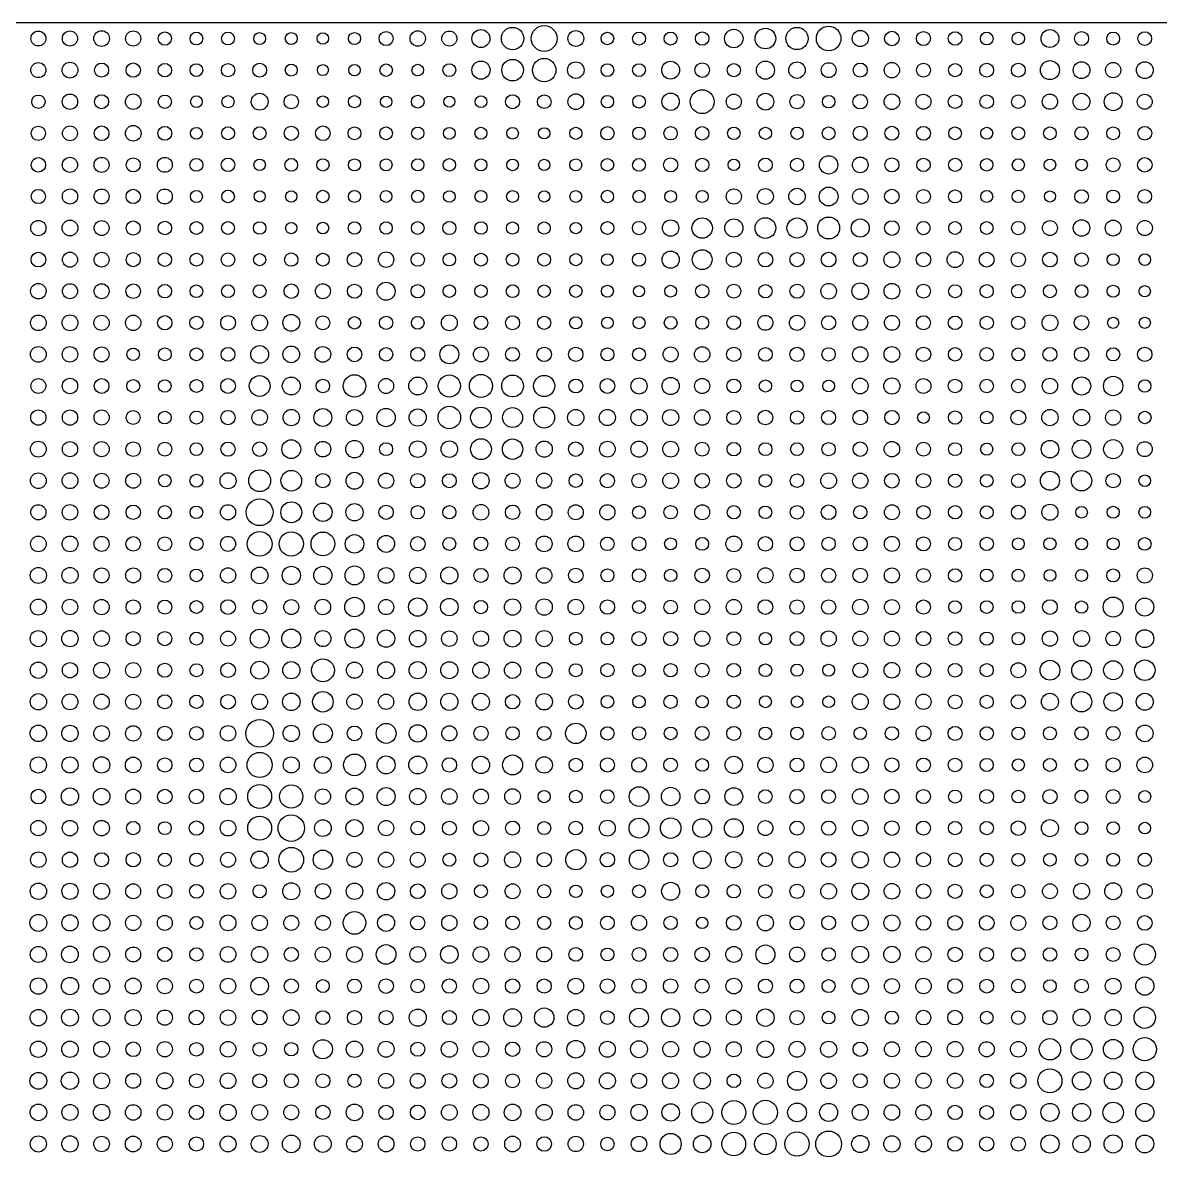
# Model space of a CAD drawing. Header units: millimetres. Extents: x 0 to 15650, y 0 to 8040.
# Drawn here: x 1943 to 3940, y 6045 to 8040 of the extents above; entities that cross this region are included whole.
import ezdxf

# ---------------------------------------------------------------- set-up
doc = ezdxf.new("R2010")
doc.units = ezdxf.units.MM
doc.layers.add('Default', color=7, linetype='Continuous', true_color=0x000000)

msp = doc.modelspace()

# ---------------------------------------------------------------- linework, layer by layer
at = {"layer": 'Default', "color": 0}
msp.add_lwpolyline([(0, 8040), (0, 0), (15650, 0), (15650, 8040)], close=True, dxfattribs=at)
for centre, radius in [((2747.1, 8012.3), 15.8), ((2802.6, 8012.3), 19.6), ((2858.1, 8012.3), 22.6), ((3191, 8012.3), 16.2), ((3246.5, 8012.3), 18.1), ((3302, 8012.3), 19.5), ((3357.5, 8012.3), 21.6), ((3746, 8012.3), 15.7), ((1970.1, 8012.3), 13.1), ((2025.6, 8012.3), 13.3), ((2081.1, 8012.3), 13.8), ((2136.6, 8012.3), 13.3), ((2192.1, 8012.3), 11.7), ((2247.6, 8012.3), 11.2), ((2303.1, 8012.3), 11.3), ((2358.6, 8012.3), 10.5), ((2414.1, 8012.3), 10.5), ((2469.6, 8012.3), 10.1), ((2525.1, 8012.3), 10.5), ((2580.6, 8012.3), 12.4), ((2636.1, 8012.3), 13.5), ((2691.6, 8012.3), 13.2), ((2913.6, 8012.3), 13.9), ((2969.1, 8012.3), 11), ((3024.6, 8012.3), 11.4), ((3080.1, 8012.3), 11.4), ((3135.5, 8012.3), 11.8), ((3413, 8012.3), 14.2), ((3468.5, 8012.3), 12.7), ((3524, 8012.3), 12.4), ((3579.5, 8012.3), 11.9), ((3635, 8012.3), 11.2), ((3690.5, 8012.3), 11), ((3801.5, 8012.3), 12.4), ((3857, 8012.3), 11.4), ((3912.5, 8012.3), 12), ((1970.1, 7956.8), 13.2), ((2025.6, 7956.8), 13.8), ((2081.1, 7956.8), 12.4), ((2136.6, 7956.8), 12.6), ((2192.1, 7956.8), 11.9), ((2247.6, 7956.8), 11.2), ((2303.1, 7956.8), 11.7), ((2358.6, 7956.8), 12.2), ((2691.6, 7956.8), 11.3), ((2747.1, 7956.8), 15.9), ((2802.6, 7956.8), 18.9), ((2858.1, 7956.8), 20.6), ((2913.6, 7956.8), 14.5), ((2969.1, 7956.8), 11.2), ((3024.6, 7956.8), 11.2), ((3080.1, 7956.8), 15.7), ((3135.5, 7956.8), 12.8), ((3191, 7956.8), 11.6), ((3246.5, 7956.8), 15.9), ((3302, 7956.8), 14.5), ((3357.5, 7956.8), 13.1), ((3413, 7956.8), 12.4), ((3468.5, 7956.8), 13.5), ((3524, 7956.8), 12.2), ((3579.5, 7956.8), 11.6), ((3635, 7956.8), 12.2), ((3690.5, 7956.8), 12.2), ((3746, 7956.8), 16.7), ((3801.5, 7956.8), 14.7), ((3857, 7956.8), 13.4), ((3912.5, 7956.8), 14.8), ((2414.1, 7956.8), 10.5), ((2469.6, 7956.8), 9.68), ((2525.1, 7956.8), 10), ((2580.6, 7956.8), 11), ((2636.1, 7956.8), 10.2), ((1970.1, 7901.4), 11.7), ((2025.6, 7901.4), 13.5), ((2081.1, 7901.4), 12.3), ((2136.6, 7901.4), 13.6), ((2192.1, 7901.4), 11.7), ((2247.6, 7901.4), 10.3), ((2303.1, 7901.4), 10.7), ((2358.6, 7901.4), 14.8), ((2414.1, 7901.4), 12.6), ((2469.6, 7901.4), 10.1), ((2525.1, 7901.4), 10.7), ((2580.6, 7901.4), 9.96), ((2636.1, 7901.4), 11.2), ((2691.6, 7901.4), 9.82), ((2747.1, 7901.4), 10.3), ((2802.6, 7901.4), 12.3), ((2858.1, 7901.4), 12), ((2913.6, 7901.4), 13.8), ((2969.1, 7901.4), 10.9), ((3024.6, 7901.4), 11.1), ((3080.1, 7901.4), 15.2), ((3135.5, 7901.4), 21), ((3191, 7901.4), 13.2), ((3246.5, 7901.4), 14.7), ((3302, 7901.4), 12.6), ((3357.5, 7901.4), 11), ((3413, 7901.4), 12.8), ((3468.5, 7901.4), 13.7), ((3524, 7901.4), 13.1), ((3579.5, 7901.4), 11.9), ((3635, 7901.4), 12), ((3690.5, 7901.4), 11.9), ((3746, 7901.4), 13.4), ((3801.5, 7901.4), 14.8), ((3857, 7901.4), 15.8), ((3912.5, 7901.4), 13.1), ((1970.1, 7845.9), 12.5), ((2025.6, 7845.9), 13.1), ((2081.1, 7845.9), 12.9), ((2136.6, 7845.9), 13.7), ((2192.1, 7845.9), 12.2), ((2247.6, 7845.9), 10.4), ((2303.1, 7845.9), 11.4), ((2358.6, 7845.9), 11.4), ((2414.1, 7845.9), 12.4), ((2469.6, 7845.9), 12.9), ((2525.1, 7845.9), 11.2), ((2580.6, 7845.9), 11.2), ((2636.1, 7845.9), 10.8), ((2691.6, 7845.9), 10.3), ((2747.1, 7845.9), 10.5), ((2802.6, 7845.9), 10.2), ((2858.1, 7845.9), 9.89), ((2913.6, 7845.9), 10.7), ((2969.1, 7845.9), 11.7), ((3024.6, 7845.9), 11), ((3080.1, 7845.9), 11.7), ((3135.5, 7845.9), 11.8), ((3191, 7845.9), 11), ((3246.5, 7845.9), 10.7), ((3302, 7845.9), 10.8), ((3357.5, 7845.9), 11.2), ((3413, 7845.9), 12.4), ((3468.5, 7845.9), 12.3), ((3524, 7845.9), 12.2), ((3579.5, 7845.9), 11.2), ((3635, 7845.9), 10.5), ((3690.5, 7845.9), 11.3), ((3746, 7845.9), 11.2), ((3801.5, 7845.9), 11.6), ((3857, 7845.9), 11.2), ((3912.5, 7845.9), 12.1), ((1970.1, 7790.5), 12.7), ((2025.6, 7790.5), 13.3), ((2081.1, 7790.5), 13.2), ((2136.6, 7790.5), 12.4), ((2192.1, 7790.5), 13.1), ((2247.6, 7790.5), 11.3), ((2303.1, 7790.5), 11.9), ((2358.6, 7790.5), 10), ((2414.1, 7790.5), 11.2), ((2469.6, 7790.5), 10.8), ((2525.1, 7790.5), 10.5), ((2580.6, 7790.5), 10.5), ((2636.1, 7790.5), 10.7), ((2691.6, 7790.5), 11), ((2747.1, 7790.5), 10.5), ((2802.6, 7790.5), 10.2), ((2858.1, 7790.5), 9.82), ((2913.6, 7790.5), 10.5), ((2969.1, 7790.5), 11), ((3024.6, 7790.5), 11.2), ((3080.1, 7790.5), 12.4), ((3135.5, 7790.5), 11.7), ((3191, 7790.5), 10), ((3246.5, 7790.5), 12), ((3302, 7790.5), 11.6), ((3357.5, 7790.5), 16.1), ((3413, 7790.5), 13.8), ((3468.5, 7790.5), 12.4), ((3524, 7790.5), 11.8), ((3579.5, 7790.5), 11.6), ((3635, 7790.5), 10.9), ((3690.5, 7790.5), 10.7), ((3746, 7790.5), 10.2), ((3801.5, 7790.5), 10.2), ((3857, 7790.5), 12.2), ((3912.5, 7790.5), 12.7), ((2025.6, 7735), 13.4), ((3191, 7735), 13.3), ((3246.5, 7735), 13.9), ((3302, 7735), 14.4), ((3357.5, 7735), 16.5), ((3413, 7735), 13.6), ((1970.1, 7735), 12.5), ((2081.1, 7735), 13.1), ((2136.6, 7735), 12.6), ((2192.1, 7735), 13.1), ((2247.6, 7735), 10.6), ((2303.1, 7735), 11.1), ((2358.6, 7735), 9.82), ((2414.1, 7735), 10), ((2469.6, 7735), 11), ((2525.1, 7735), 10.5), ((2580.6, 7735), 10.3), ((2636.1, 7735), 10.8), ((2691.6, 7735), 10.2), ((2747.1, 7735), 10.5), ((2802.6, 7735), 10.4), ((2858.1, 7735), 9.82), ((2913.6, 7735), 10.4), ((2969.1, 7735), 10.9), ((3024.6, 7735), 10.8), ((3080.1, 7735), 10.4), ((3135.5, 7735), 10.5), ((3468.5, 7735), 12.7), ((3524, 7735), 12.1), ((3579.5, 7735), 11.4), ((3635, 7735), 10.5), ((3690.5, 7735), 10.8), ((3746, 7735), 9.75), ((3801.5, 7735), 11.9), ((3857, 7735), 11.2), ((3912.5, 7735), 12), ((1970.1, 7679.6), 13.4), ((2025.6, 7679.6), 13.9), ((2081.1, 7679.6), 13.1), ((2136.6, 7679.6), 12.4), ((2192.1, 7679.6), 11.9), ((2247.6, 7679.6), 11.3), ((2303.1, 7679.6), 11.3), ((2358.6, 7679.6), 11), ((2414.1, 7679.6), 10), ((2469.6, 7679.6), 10.2), ((2525.1, 7679.6), 10.9), ((2580.6, 7679.6), 10.9), ((2636.1, 7679.6), 11.2), ((2691.6, 7679.6), 11.6), ((2747.1, 7679.6), 10.9), ((2802.6, 7679.6), 10.7), ((2858.1, 7679.6), 10.7), ((2913.6, 7679.6), 10), ((2969.1, 7679.6), 11.3), ((3024.6, 7679.6), 11.7), ((3080.1, 7679.6), 14.3), ((3135.5, 7679.6), 17.9), ((3191, 7679.6), 16), ((3246.5, 7679.6), 18.2), ((3302, 7679.6), 17.7), ((3357.5, 7679.6), 19.2), ((3413, 7679.6), 15.9), ((3468.5, 7679.6), 12.9), ((3524, 7679.6), 11.7), ((3579.5, 7679.6), 11.2), ((3635, 7679.6), 11.2), ((3690.5, 7679.6), 11.7), ((3746, 7679.6), 13.2), ((3801.5, 7679.6), 14.5), ((3857, 7679.6), 14), ((3912.5, 7679.6), 13.3), ((1970.1, 7624.1), 12.9), ((2025.6, 7624.1), 13.2), ((2081.1, 7624.1), 13.1), ((2136.6, 7624.1), 12.4), ((2192.1, 7624.1), 11.9), ((2247.6, 7624.1), 11.4), ((2303.1, 7624.1), 11.9), ((2358.6, 7624.1), 10.7), ((2414.1, 7624.1), 11.7), ((2469.6, 7624.1), 11.3), ((2525.1, 7624.1), 12.7), ((2580.6, 7624.1), 13.5), ((2636.1, 7624.1), 11.7), ((2691.6, 7624.1), 11.1), ((2747.1, 7624.1), 11.4), ((2802.6, 7624.1), 11.2), ((2858.1, 7624.1), 11.2), ((2913.6, 7624.1), 10.7), ((2969.1, 7624.1), 10.4), ((3024.6, 7624.1), 11.6), ((3080.1, 7624.1), 15), ((3135.5, 7624.1), 17.4), ((3191, 7624.1), 13.1), ((3246.5, 7624.1), 12.8), ((3302, 7624.1), 12.4), ((3357.5, 7624.1), 12.9), ((3413, 7624.1), 12.3), ((3468.5, 7624.1), 14), ((3524, 7624.1), 12.7), ((3579.5, 7624.1), 14), ((3635, 7624.1), 13), ((3690.5, 7624.1), 12.5), ((3746, 7624.1), 12.9), ((3801.5, 7624.1), 11.9), ((3857, 7624.1), 10.5), ((3912.5, 7624.1), 10.2), ((1970.1, 7568.7), 13.6), ((2025.6, 7568.7), 13.2), ((2081.1, 7568.7), 13.1), ((2136.6, 7568.7), 12.9), ((2192.1, 7568.7), 11.9), ((2247.6, 7568.7), 11.1), ((2303.1, 7568.7), 11.2), ((2358.6, 7568.7), 11.4), ((2414.1, 7568.7), 12.7), ((2469.6, 7568.7), 13.1), ((2525.1, 7568.7), 12.4), ((2580.6, 7568.7), 15.9), ((2636.1, 7568.7), 11.8), ((2691.6, 7568.7), 10.9), ((2747.1, 7568.7), 10.9), ((2802.6, 7568.7), 11.2), ((2858.1, 7568.7), 10.9), ((2913.6, 7568.7), 11), ((2969.1, 7568.7), 10.5), ((3024.6, 7568.7), 9.82), ((3080.1, 7568.7), 10.4), ((3135.5, 7568.7), 11.7), ((3191, 7568.7), 12.2), ((3246.5, 7568.7), 11.7), ((3302, 7568.7), 12.4), ((3357.5, 7568.7), 13.7), ((3413, 7568.7), 14.6), ((3468.5, 7568.7), 13.8), ((3524, 7568.7), 12.2), ((3579.5, 7568.7), 11.4), ((3635, 7568.7), 11.6), ((3690.5, 7568.7), 11.9), ((3746, 7568.7), 11.4), ((3801.5, 7568.7), 11.2), ((3857, 7568.7), 10.5), ((3912.5, 7568.7), 9.82), ((1970.1, 7513.2), 13.7), ((2025.6, 7513.2), 13.9), ((2081.1, 7513.2), 13.4), ((2136.6, 7513.2), 13.5), ((2192.1, 7513.2), 12.6), ((2247.6, 7513.2), 11.7), ((2303.1, 7513.2), 12.9), ((2358.6, 7513.2), 13.9), ((2414.1, 7513.2), 14.8), ((2469.6, 7513.2), 12.2), ((2525.1, 7513.2), 11), ((2580.6, 7513.2), 11.7), ((2636.1, 7513.2), 11.2), ((2691.6, 7513.2), 14), ((2747.1, 7513.2), 11.8), ((2802.6, 7513.2), 12.4), ((2858.1, 7513.2), 11.6), ((2913.6, 7513.2), 10.8), ((2969.1, 7513.2), 10.2), ((3024.6, 7513.2), 10.5), ((3080.1, 7513.2), 11.2), ((3135.5, 7513.2), 11.4), ((3191, 7513.2), 12), ((3246.5, 7513.2), 13.1), ((3302, 7513.2), 13.4), ((3357.5, 7513.2), 12.4), ((3413, 7513.2), 13.1), ((3468.5, 7513.2), 13.1), ((3524, 7513.2), 12.4), ((3579.5, 7513.2), 11.9), ((3635, 7513.2), 11.7), ((3690.5, 7513.2), 11.7), ((3746, 7513.2), 13.9), ((3801.5, 7513.2), 12.8), ((3857, 7513.2), 9.82), ((3912.5, 7513.2), 9.75), ((1970.1, 7457.8), 13.8), ((2025.6, 7457.8), 13.6), ((2081.1, 7457.8), 13.2), ((2136.6, 7457.8), 11), ((2192.1, 7457.8), 11.3), ((2247.6, 7457.8), 11.3), ((2303.1, 7457.8), 12.2), ((2358.6, 7457.8), 15.6), ((2414.1, 7457.8), 14.7), ((2469.6, 7457.8), 13.8), ((2525.1, 7457.8), 12.8), ((2580.6, 7457.8), 11.8), ((2636.1, 7457.8), 12.2), ((2691.6, 7457.8), 16.6), ((2747.1, 7457.8), 13.2), ((2802.6, 7457.8), 12.2), ((2858.1, 7457.8), 12.7), ((2913.6, 7457.8), 12.6), ((2969.1, 7457.8), 11.4), ((3024.6, 7457.8), 11.3), ((3080.1, 7457.8), 13.2), ((3135.5, 7457.8), 13.5), ((3191, 7457.8), 12.6), ((3246.5, 7457.8), 12.1), ((3302, 7457.8), 12.5), ((3357.5, 7457.8), 11.7), ((3413, 7457.8), 13.4), ((3468.5, 7457.8), 13.8), ((3524, 7457.8), 12.6), ((3579.5, 7457.8), 11.8), ((3635, 7457.8), 11.9), ((3690.5, 7457.8), 11.4), ((3746, 7457.8), 12.2), ((3801.5, 7457.8), 12.6), ((3857, 7457.8), 11.6), ((3912.5, 7457.8), 12.6), ((1970.1, 7402.3), 13.1), ((2025.6, 7402.3), 13.5), ((2081.1, 7402.3), 12.9), ((2136.6, 7402.3), 11.4), ((2192.1, 7402.3), 11.1), ((2247.6, 7402.3), 11.4), ((2303.1, 7402.3), 12.9), ((2358.6, 7402.3), 18.2), ((2414.1, 7402.3), 15.7), ((2469.6, 7402.3), 11.9), ((2525.1, 7402.3), 19.7), ((2580.6, 7402.3), 13.2), ((2636.1, 7402.3), 15.7), ((2691.6, 7402.3), 19.5), ((2747.1, 7402.3), 20.3), ((2802.6, 7402.3), 19.1), ((2858.1, 7402.3), 18.6), ((2913.6, 7402.3), 12.2), ((2969.1, 7402.3), 12.9), ((3024.6, 7402.3), 14.1), ((3080.1, 7402.3), 15), ((3135.5, 7402.3), 13.3), ((3191, 7402.3), 12.2), ((3246.5, 7402.3), 10.7), ((3302, 7402.3), 10.5), ((3357.5, 7402.3), 10.3), ((3413, 7402.3), 13.8), ((3468.5, 7402.3), 14.2), ((3524, 7402.3), 13.1), ((3579.5, 7402.3), 12), ((3635, 7402.3), 11.8), ((3690.5, 7402.3), 11.9), ((3746, 7402.3), 13.5), ((3801.5, 7402.3), 16), ((3857, 7402.3), 17), ((3912.5, 7402.3), 10.9), ((1970.1, 7346.9), 13.4), ((2025.6, 7346.9), 13.4), ((2081.1, 7346.9), 13.3), ((2136.6, 7346.9), 12.2), ((2192.1, 7346.9), 11.2), ((2247.6, 7346.9), 11.4), ((2303.1, 7346.9), 12.6), ((2358.6, 7346.9), 13.6), ((2414.1, 7346.9), 14.4), ((2469.6, 7346.9), 15.7), ((2525.1, 7346.9), 14.1), ((2580.6, 7346.9), 16.1), ((2636.1, 7346.9), 15.1), ((2691.6, 7346.9), 19.8), ((2747.1, 7346.9), 18.2), ((2802.6, 7346.9), 17.5), ((2858.1, 7346.9), 18.4), ((2913.6, 7346.9), 14.3), ((2969.1, 7346.9), 14.2), ((3024.6, 7346.9), 14.3), ((3080.1, 7346.9), 14.1), ((3135.5, 7346.9), 13.6), ((3191, 7346.9), 12.4), ((3246.5, 7346.9), 12.9), ((3302, 7346.9), 11.7), ((3357.5, 7346.9), 12.3), ((3413, 7346.9), 12.9), ((3468.5, 7346.9), 12.6), ((3524, 7346.9), 10.3), ((3579.5, 7346.9), 11.8), ((3635, 7346.9), 11.2), ((3690.5, 7346.9), 12.9), ((3746, 7346.9), 14.3), ((3801.5, 7346.9), 14.3), ((3857, 7346.9), 13.4), ((3912.5, 7346.9), 11), ((2747.1, 7291.4), 18.3), ((2802.6, 7291.4), 17.9), ((1970.1, 7291.4), 13.9), ((2025.6, 7291.4), 13.4), ((2081.1, 7291.4), 13.3), ((2136.6, 7291.4), 12.9), ((2192.1, 7291.4), 12.2), ((2247.6, 7291.4), 11.2), ((2303.1, 7291.4), 12.5), ((2358.6, 7291.4), 12.6), ((2414.1, 7291.4), 16.5), ((2469.6, 7291.4), 13.7), ((2525.1, 7291.4), 15.3), ((2580.6, 7291.4), 11.4), ((2636.1, 7291.4), 14.6), ((2691.6, 7291.4), 14.5), ((2858.1, 7291.4), 14.3), ((2913.6, 7291.4), 12.8), ((2969.1, 7291.4), 13.8), ((3024.6, 7291.4), 14.3), ((3080.1, 7291.4), 13.8), ((3135.5, 7291.4), 12.3), ((3191, 7291.4), 11.9), ((3246.5, 7291.4), 11.4), ((3302, 7291.4), 11.2), ((3357.5, 7291.4), 11.7), ((3413, 7291.4), 12.6), ((3468.5, 7291.4), 13.6), ((3524, 7291.4), 12.1), ((3579.5, 7291.4), 11.4), ((3635, 7291.4), 10.7), ((3690.5, 7291.4), 11.2), ((3746, 7291.4), 15.4), ((3801.5, 7291.4), 16.2), ((3857, 7291.4), 16.7), ((3912.5, 7291.4), 13.1), ((1970.1, 7236), 13.8), ((2025.6, 7236), 13.9), ((2081.1, 7236), 13.1), ((2136.6, 7236), 13.1), ((2303.1, 7236), 14.1), ((2358.6, 7236), 19.2), ((2414.1, 7236), 18.2), ((2525.1, 7236), 14.9), ((2580.6, 7236), 13.4), ((2747.1, 7236), 14.3), ((2802.6, 7236), 13.1), ((2858.1, 7236), 13.3), ((3080.1, 7236), 13.8), ((3357.5, 7236), 13.8), ((3413, 7236), 13.4), ((3746, 7236), 16.8), ((3801.5, 7236), 17.9), ((2192.1, 7236), 10.9), ((2247.6, 7236), 11.4), ((2469.6, 7236), 12.6), ((2636.1, 7236), 12.7), ((2691.6, 7236), 12.2), ((2913.6, 7236), 11.8), ((2969.1, 7236), 12.5), ((3024.6, 7236), 12.6), ((3135.5, 7236), 12.8), ((3191, 7236), 12.8), ((3246.5, 7236), 11.2), ((3302, 7236), 11.8), ((3468.5, 7236), 12.9), ((3524, 7236), 12.6), ((3579.5, 7236), 11.7), ((3635, 7236), 11.2), ((3690.5, 7236), 12), ((3857, 7236), 12.6), ((3912.5, 7236), 10.2), ((1970.1, 7180.6), 13.3), ((2025.6, 7180.6), 13.6), ((2081.1, 7180.6), 12.9), ((2136.6, 7180.6), 12.6), ((2192.1, 7180.6), 11.7), ((2247.6, 7180.6), 11), ((2303.1, 7180.6), 13.3), ((2358.6, 7180.6), 23.5), ((2414.1, 7180.6), 18.4), ((2469.6, 7180.6), 16.2), ((2525.1, 7180.6), 15.2), ((2580.6, 7180.6), 12.5), ((2636.1, 7180.6), 11.8), ((2691.6, 7180.6), 11.6), ((2747.1, 7180.6), 13.8), ((2802.6, 7180.6), 12.7), ((2858.1, 7180.6), 13.7), ((2913.6, 7180.6), 13.1), ((2969.1, 7180.6), 13.3), ((3024.6, 7180.6), 11.2), ((3080.1, 7180.6), 11.8), ((3135.5, 7180.6), 13.1), ((3191, 7180.6), 11.6), ((3246.5, 7180.6), 11), ((3302, 7180.6), 11.9), ((3357.5, 7180.6), 12.9), ((3413, 7180.6), 11.6), ((3468.5, 7180.6), 13.1), ((3524, 7180.6), 11.9), ((3579.5, 7180.6), 11.7), ((3635, 7180.6), 11.4), ((3690.5, 7180.6), 12.2), ((3746, 7180.6), 14.1), ((3801.5, 7180.6), 10.2), ((3857, 7180.6), 10.5), ((3912.5, 7180.6), 10.3), ((1970.1, 7125.1), 13.7), ((2025.6, 7125.1), 13.8), ((2081.1, 7125.1), 13.2), ((2136.6, 7125.1), 12.9), ((2192.1, 7125.1), 12.2), ((2247.6, 7125.1), 11.6), ((2303.1, 7125.1), 13.2), ((2358.6, 7125.1), 21.7), ((2414.1, 7125.1), 21.3), ((2469.6, 7125.1), 20.8), ((2525.1, 7125.1), 16.2), ((2580.6, 7125.1), 14.9), ((2636.1, 7125.1), 12.8), ((2691.6, 7125.1), 11.4), ((2747.1, 7125.1), 12), ((2802.6, 7125.1), 12.2), ((2858.1, 7125.1), 13.8), ((2913.6, 7125.1), 13.8), ((2969.1, 7125.1), 11.9), ((3024.6, 7125.1), 12.2), ((3080.1, 7125.1), 10.5), ((3135.5, 7125.1), 11.3), ((3191, 7125.1), 13.8), ((3246.5, 7125.1), 12.7), ((3302, 7125.1), 12.3), ((3357.5, 7125.1), 11.7), ((3413, 7125.1), 12.4), ((3468.5, 7125.1), 13.2), ((3524, 7125.1), 12.4), ((3579.5, 7125.1), 11.4), ((3635, 7125.1), 11.7), ((3690.5, 7125.1), 10.5), ((3746, 7125.1), 10.7), ((3801.5, 7125.1), 10.4), ((3857, 7125.1), 10.5), ((3912.5, 7125.1), 11.2), ((1970.1, 7069.7), 14.1), ((2025.6, 7069.7), 14.1), ((2081.1, 7069.7), 13.2), ((2136.6, 7069.7), 13.1), ((2192.1, 7069.7), 12.3), ((2247.6, 7069.7), 11.1), ((2303.1, 7069.7), 13.4), ((2358.6, 7069.7), 14.6), ((2414.1, 7069.7), 16), ((2469.6, 7069.7), 16), ((2525.1, 7069.7), 16.6), ((2580.6, 7069.7), 13.8), ((2636.1, 7069.7), 14.3), ((2691.6, 7069.7), 15), ((2747.1, 7069.7), 12.4), ((2802.6, 7069.7), 15), ((2858.1, 7069.7), 13.6), ((2913.6, 7069.7), 12.9), ((2969.1, 7069.7), 11.4), ((3024.6, 7069.7), 11.7), ((3080.1, 7069.7), 10.9), ((3135.5, 7069.7), 12.7), ((3191, 7069.7), 12.2), ((3246.5, 7069.7), 13.4), ((3302, 7069.7), 12.7), ((3357.5, 7069.7), 12.5), ((3413, 7069.7), 12.8), ((3468.5, 7069.7), 13.2), ((3524, 7069.7), 12.2), ((3579.5, 7069.7), 11.7), ((3635, 7069.7), 11.1), ((3690.5, 7069.7), 10.8), ((3746, 7069.7), 10.3), ((3801.5, 7069.7), 10.5), ((3857, 7069.7), 11.4), ((3912.5, 7069.7), 13.3), ((2525.1, 7014.2), 17.1), ((2636.1, 7014.2), 16.1), ((2691.6, 7014.2), 15.3), ((3857, 7014.2), 17.6), ((3912.5, 7014.2), 15.8), ((1970.1, 7014.2), 14), ((2025.6, 7014.2), 13.6), ((2081.1, 7014.2), 13.4), ((2136.6, 7014.2), 12.6), ((2192.1, 7014.2), 12.3), ((2247.6, 7014.2), 11.3), ((2303.1, 7014.2), 12.9), ((2358.6, 7014.2), 12.5), ((2414.1, 7014.2), 13.2), ((2469.6, 7014.2), 13.6), ((2580.6, 7014.2), 13.3), ((2747.1, 7014.2), 11.7), ((2802.6, 7014.2), 14.3), ((2858.1, 7014.2), 14.3), ((2913.6, 7014.2), 13.6), ((2969.1, 7014.2), 12.6), ((3024.6, 7014.2), 11.3), ((3080.1, 7014.2), 12), ((3135.5, 7014.2), 13.2), ((3191, 7014.2), 13.3), ((3246.5, 7014.2), 12.9), ((3302, 7014.2), 12.6), ((3357.5, 7014.2), 12.6), ((3413, 7014.2), 13.6), ((3468.5, 7014.2), 13.1), ((3524, 7014.2), 12.4), ((3579.5, 7014.2), 11.2), ((3635, 7014.2), 11.1), ((3690.5, 7014.2), 11), ((3746, 7014.2), 12.9), ((3801.5, 7014.2), 10.9), ((1970.1, 6958.8), 14.2), ((2025.6, 6958.8), 14.3), ((2081.1, 6958.8), 13.7), ((2136.6, 6958.8), 12.5), ((2192.1, 6958.8), 12.4), ((2247.6, 6958.8), 11.4), ((2303.1, 6958.8), 13.1), ((2358.6, 6958.8), 16.5), ((2414.1, 6958.8), 16.8), ((2469.6, 6958.8), 14.1), ((2525.1, 6958.8), 16.7), ((2580.6, 6958.8), 15.2), ((2636.1, 6958.8), 14.5), ((2691.6, 6958.8), 13.6), ((2747.1, 6958.8), 13.5), ((2802.6, 6958.8), 14.8), ((2858.1, 6958.8), 14.2), ((2913.6, 6958.8), 11.3), ((2969.1, 6958.8), 11.1), ((3024.6, 6958.8), 12.4), ((3080.1, 6958.8), 12.4), ((3135.5, 6958.8), 13.4), ((3191, 6958.8), 12.1), ((3246.5, 6958.8), 10.9), ((3302, 6958.8), 12.2), ((3357.5, 6958.8), 13.4), ((3413, 6958.8), 13.1), ((3468.5, 6958.8), 13.2), ((3524, 6958.8), 12.7), ((3579.5, 6958.8), 12), ((3635, 6958.8), 11.6), ((3690.5, 6958.8), 11), ((3746, 6958.8), 13.4), ((3801.5, 6958.8), 14.1), ((3857, 6958.8), 12.9), ((3912.5, 6958.8), 15.7), ((1970.1, 6903.3), 14.3), ((2025.6, 6903.3), 13.4), ((2081.1, 6903.3), 14), ((2136.6, 6903.3), 13.3), ((2192.1, 6903.3), 12.4), ((2247.6, 6903.3), 11.4), ((2303.1, 6903.3), 12.9), ((2358.6, 6903.3), 15.7), ((2414.1, 6903.3), 15.1), ((2469.6, 6903.3), 20.1), ((2525.1, 6903.3), 14.2), ((2580.6, 6903.3), 15), ((2636.1, 6903.3), 15.1), ((2691.6, 6903.3), 15), ((2747.1, 6903.3), 14.3), ((2802.6, 6903.3), 14.3), ((2858.1, 6903.3), 13.8), ((2913.6, 6903.3), 11.4), ((2969.1, 6903.3), 11.6), ((3024.6, 6903.3), 11.2), ((3080.1, 6903.3), 11.7), ((3135.5, 6903.3), 12.2), ((3191, 6903.3), 12), ((3246.5, 6903.3), 11.2), ((3302, 6903.3), 10.7), ((3357.5, 6903.3), 10.5), ((3413, 6903.3), 13), ((3468.5, 6903.3), 13.8), ((3524, 6903.3), 12.8), ((3579.5, 6903.3), 12), ((3635, 6903.3), 11.6), ((3690.5, 6903.3), 13.1), ((3746, 6903.3), 17.4), ((3801.5, 6903.3), 17.3), ((3857, 6903.3), 16.7), ((3912.5, 6903.3), 18), ((1970.1, 6847.9), 14.3), ((2025.6, 6847.9), 13.9), ((2081.1, 6847.9), 13.5), ((2136.6, 6847.9), 13.3), ((2192.1, 6847.9), 12.4), ((2247.6, 6847.9), 11.7), ((2303.1, 6847.9), 12.9), ((2358.6, 6847.9), 13.8), ((2414.1, 6847.9), 15.4), ((2469.6, 6847.9), 18.1), ((2525.1, 6847.9), 13.5), ((2580.6, 6847.9), 13.5), ((2636.1, 6847.9), 15.3), ((2691.6, 6847.9), 15.1), ((2747.1, 6847.9), 15), ((2802.6, 6847.9), 12.6), ((2858.1, 6847.9), 14.4), ((2913.6, 6847.9), 12.8), ((2969.1, 6847.9), 11.2), ((3024.6, 6847.9), 10.9), ((3080.1, 6847.9), 11.7), ((3135.5, 6847.9), 10.9), ((3191, 6847.9), 11.7), ((3246.5, 6847.9), 10.4), ((3302, 6847.9), 10.2), ((3357.5, 6847.9), 10.2), ((3413, 6847.9), 14.1), ((3468.5, 6847.9), 13.8), ((3524, 6847.9), 13.4), ((3579.5, 6847.9), 12.2), ((3635, 6847.9), 11.6), ((3690.5, 6847.9), 12.4), ((3746, 6847.9), 15), ((3801.5, 6847.9), 17.9), ((3857, 6847.9), 16.2), ((3912.5, 6847.9), 15), ((2358.6, 6792.4), 24.2), ((2580.6, 6792.4), 17.5), ((2913.6, 6792.4), 18), ((1970.1, 6792.4), 14.5), ((2025.6, 6792.4), 14.3), ((2081.1, 6792.4), 13.7), ((2136.6, 6792.4), 13.5), ((2192.1, 6792.4), 12.7), ((2247.6, 6792.4), 11.9), ((2303.1, 6792.4), 13.6), ((2414.1, 6792.4), 14.4), ((2469.6, 6792.4), 16.6), ((2525.1, 6792.4), 12.9), ((2636.1, 6792.4), 15.3), ((2691.6, 6792.4), 13.3), ((2747.1, 6792.4), 12.6), ((2802.6, 6792.4), 11.8), ((2858.1, 6792.4), 12.2), ((2969.1, 6792.4), 11.7), ((3024.6, 6792.4), 11.7), ((3080.1, 6792.4), 11.2), ((3135.5, 6792.4), 12.2), ((3191, 6792.4), 12.4), ((3246.5, 6792.4), 11.2), ((3302, 6792.4), 11.1), ((3357.5, 6792.4), 11.9), ((3413, 6792.4), 10.9), ((3468.5, 6792.4), 11.8), ((3524, 6792.4), 13.1), ((3579.5, 6792.4), 12.4), ((3635, 6792.4), 11.7), ((3690.5, 6792.4), 11.2), ((3746, 6792.4), 11.5), ((3801.5, 6792.4), 11.7), ((3857, 6792.4), 12.3), ((3912.5, 6792.4), 14.6), ((1970.1, 6737), 14.2), ((2025.6, 6737), 14.1), ((2081.1, 6737), 14.4), ((2136.6, 6737), 13.8), ((2303.1, 6737), 13.7), ((2358.6, 6737), 22.1), ((2414.1, 6737), 14.1), ((2469.6, 6737), 14.8), ((2525.1, 6737), 19.1), ((2580.6, 6737), 15.8), ((2636.1, 6737), 15.7), ((2747.1, 6737), 15.2), ((2802.6, 6737), 17.5), ((2858.1, 6737), 14.4), ((3024.6, 6737), 12.9), ((3191, 6737), 15.2), ((3246.5, 6737), 13.4), ((3357.5, 6737), 13.7), ((3413, 6737), 14.2), ((3912.5, 6737), 13.7), ((2192.1, 6737), 12.6), ((2247.6, 6737), 12.2), ((2691.6, 6737), 12.7), ((2913.6, 6737), 11.9), ((2969.1, 6737), 12.4), ((3080.1, 6737), 12.1), ((3135.5, 6737), 11.2), ((3302, 6737), 12.2), ((3468.5, 6737), 12.4), ((3524, 6737), 12.2), ((3579.5, 6737), 11.9), ((3635, 6737), 11.6), ((3690.5, 6737), 10.7), ((3746, 6737), 11.4), ((3801.5, 6737), 11), ((3857, 6737), 12.4), ((1970.1, 6681.5), 12.9), ((2025.6, 6681.5), 15.2), ((2081.1, 6681.5), 14.6), ((2136.6, 6681.5), 13.1), ((2192.1, 6681.5), 12.7), ((2247.6, 6681.5), 12.7), ((2303.1, 6681.5), 14.4), ((2358.6, 6681.5), 21), ((2414.1, 6681.5), 20.4), ((2469.6, 6681.5), 13.4), ((2525.1, 6681.5), 15), ((2580.6, 6681.5), 15.8), ((2636.1, 6681.5), 14.3), ((2691.6, 6681.5), 13.6), ((2747.1, 6681.5), 13.1), ((2802.6, 6681.5), 13.8), ((2858.1, 6681.5), 10.8), ((2913.6, 6681.5), 11.2), ((2969.1, 6681.5), 11.9), ((3024.6, 6681.5), 17.3), ((3080.1, 6681.5), 16.3), ((3135.5, 6681.5), 12.9), ((3191, 6681.5), 15.6), ((3246.5, 6681.5), 11.9), ((3302, 6681.5), 12.6), ((3357.5, 6681.5), 12.1), ((3413, 6681.5), 13.8), ((3468.5, 6681.5), 12.7), ((3524, 6681.5), 12.4), ((3579.5, 6681.5), 11.5), ((3635, 6681.5), 12.2), ((3690.5, 6681.5), 11.2), ((3746, 6681.5), 12.5), ((3801.5, 6681.5), 11.3), ((3857, 6681.5), 12.3), ((3912.5, 6681.5), 10.5), ((1970.1, 6626.1), 13.5), ((2025.6, 6626.1), 13.6), ((2081.1, 6626.1), 13.6), ((2136.6, 6626.1), 11.7), ((2192.1, 6626.1), 11.3), ((2247.6, 6626.1), 12.6), ((2303.1, 6626.1), 13.8), ((2358.6, 6626.1), 21), ((2414.1, 6626.1), 23.2), ((2469.6, 6626.1), 14.6), ((2525.1, 6626.1), 15), ((2580.6, 6626.1), 13.4), ((2636.1, 6626.1), 12), ((2691.6, 6626.1), 12.3), ((2747.1, 6626.1), 13.3), ((2802.6, 6626.1), 12.4), ((2858.1, 6626.1), 11.4), ((2913.6, 6626.1), 12), ((2969.1, 6626.1), 13.9), ((3024.6, 6626.1), 17.5), ((3080.1, 6626.1), 18), ((3135.5, 6626.1), 16.5), ((3191, 6626.1), 16.5), ((3246.5, 6626.1), 13.1), ((3302, 6626.1), 12.4), ((3357.5, 6626.1), 12.5), ((3413, 6626.1), 13.8), ((3468.5, 6626.1), 12.9), ((3524, 6626.1), 12.4), ((3579.5, 6626.1), 11.7), ((3635, 6626.1), 11.7), ((3690.5, 6626.1), 12.7), ((3746, 6626.1), 15), ((3801.5, 6626.1), 11.2), ((3857, 6626.1), 11.1), ((3912.5, 6626.1), 10.2), ((2414.1, 6570.6), 21.7), ((1970.1, 6570.6), 13.6), ((2025.6, 6570.6), 13.4), ((2081.1, 6570.6), 12.4), ((2136.6, 6570.6), 12.6), ((2192.1, 6570.6), 11.6), ((2247.6, 6570.6), 11.8), ((2303.1, 6570.6), 13.1), ((2358.6, 6570.6), 15.2), ((2469.6, 6570.6), 17), ((2525.1, 6570.6), 13.2), ((2580.6, 6570.6), 13.4), ((2636.1, 6570.6), 13.1), ((2691.6, 6570.6), 11.4), ((2747.1, 6570.6), 12.2), ((2802.6, 6570.6), 14.1), ((2858.1, 6570.6), 12.6), ((2913.6, 6570.6), 17.7), ((2969.1, 6570.6), 12.6), ((3024.6, 6570.6), 17), ((3080.1, 6570.6), 12.4), ((3135.5, 6570.6), 15.5), ((3191, 6570.6), 14.3), ((3246.5, 6570.6), 12.5), ((3302, 6570.6), 14.1), ((3357.5, 6570.6), 12.9), ((3413, 6570.6), 14.3), ((3468.5, 6570.6), 13.5), ((3524, 6570.6), 12.5), ((3579.5, 6570.6), 12.2), ((3635, 6570.6), 11.7), ((3690.5, 6570.6), 11.2), ((3746, 6570.6), 11.2), ((3801.5, 6570.6), 11), ((3857, 6570.6), 11.4), ((3912.5, 6570.6), 11.7), ((2414.1, 6515.2), 15), ((2580.6, 6515.2), 15.2), ((3080.1, 6515.2), 15.8), ((3857, 6515.2), 14.9), ((1970.1, 6515.2), 14.3), ((2025.6, 6515.2), 14.2), ((2081.1, 6515.2), 14.1), ((2136.6, 6515.2), 13.1), ((2192.1, 6515.2), 12.6), ((2247.6, 6515.2), 12.2), ((2303.1, 6515.2), 13.6), ((2358.6, 6515.2), 11.6), ((2469.6, 6515.2), 13.4), ((2525.1, 6515.2), 14.4), ((2636.1, 6515.2), 12.9), ((2691.6, 6515.2), 13.4), ((2747.1, 6515.2), 11.4), ((2802.6, 6515.2), 13.1), ((2858.1, 6515.2), 11.7), ((2913.6, 6515.2), 10.9), ((2969.1, 6515.2), 10.7), ((3024.6, 6515.2), 11.2), ((3135.5, 6515.2), 11.4), ((3191, 6515.2), 11.7), ((3246.5, 6515.2), 11.9), ((3302, 6515.2), 12.6), ((3357.5, 6515.2), 13.8), ((3413, 6515.2), 14.8), ((3468.5, 6515.2), 13.7), ((3524, 6515.2), 12.9), ((3579.5, 6515.2), 12.4), ((3635, 6515.2), 11.4), ((3690.5, 6515.2), 11.7), ((3746, 6515.2), 13.1), ((3801.5, 6515.2), 14.1), ((3912.5, 6515.2), 13.2), ((1970.1, 6459.7), 14.8), ((2025.6, 6459.7), 14.2), ((2081.1, 6459.7), 14.5), ((2136.6, 6459.7), 13.4), ((2192.1, 6459.7), 13.1), ((2247.6, 6459.7), 11.3), ((2303.1, 6459.7), 13.9), ((2358.6, 6459.7), 13.5), ((2414.1, 6459.7), 13.1), ((2469.6, 6459.7), 13.1), ((2525.1, 6459.7), 19.9), ((2580.6, 6459.7), 14.9), ((2636.1, 6459.7), 12.4), ((2691.6, 6459.7), 13.4), ((2747.1, 6459.7), 11.7), ((2802.6, 6459.7), 11.9), ((2858.1, 6459.7), 11.7), ((2913.6, 6459.7), 11.3), ((2969.1, 6459.7), 12), ((3024.6, 6459.7), 13.3), ((3080.1, 6459.7), 11.7), ((3191, 6459.7), 13), ((3246.5, 6459.7), 14), ((3302, 6459.7), 12.3), ((3357.5, 6459.7), 12.2), ((3413, 6459.7), 14.1), ((3468.5, 6459.7), 14.1), ((3524, 6459.7), 12.9), ((3579.5, 6459.7), 12.9), ((3635, 6459.7), 12.9), ((3690.5, 6459.7), 13.1), ((3746, 6459.7), 12.2), ((3801.5, 6459.7), 15.1), ((3857, 6459.7), 12.2), ((3912.5, 6459.7), 12.9), ((3135.5, 6459.7), 10.1), ((1970.1, 6404.3), 14.1), ((2025.6, 6404.3), 14.6), ((2081.1, 6404.3), 14.1), ((2136.6, 6404.3), 13.1), ((2192.1, 6404.3), 12.6), ((2247.6, 6404.3), 11.8), ((2303.1, 6404.3), 13.8), ((2358.6, 6404.3), 14.2), ((2414.1, 6404.3), 12.4), ((2469.6, 6404.3), 13.3), ((2525.1, 6404.3), 13.9), ((2580.6, 6404.3), 17.2), ((2636.1, 6404.3), 13.7), ((2691.6, 6404.3), 15.3), ((2747.1, 6404.3), 13.7), ((2802.6, 6404.3), 13.5), ((2858.1, 6404.3), 13.1), ((2913.6, 6404.3), 12), ((2969.1, 6404.3), 11.3), ((3024.6, 6404.3), 12.1), ((3080.1, 6404.3), 12.5), ((3135.5, 6404.3), 12.7), ((3191, 6404.3), 14), ((3246.5, 6404.3), 16.7), ((3302, 6404.3), 13.1), ((3357.5, 6404.3), 11.8), ((3413, 6404.3), 14.5), ((3468.5, 6404.3), 14.3), ((3524, 6404.3), 13.4), ((3579.5, 6404.3), 12.7), ((3635, 6404.3), 12.2), ((3690.5, 6404.3), 11.9), ((3746, 6404.3), 11.9), ((3801.5, 6404.3), 11.2), ((3857, 6404.3), 12.2), ((3912.5, 6404.3), 18.6), ((1970.1, 6348.8), 14.3), ((2025.6, 6348.8), 15.1), ((2081.1, 6348.8), 14.3), ((2136.6, 6348.8), 13.9), ((2192.1, 6348.8), 13.4), ((2247.6, 6348.8), 12.2), ((2303.1, 6348.8), 13.6), ((2358.6, 6348.8), 15.5), ((2414.1, 6348.8), 12.5), ((2469.6, 6348.8), 11.3), ((2525.1, 6348.8), 12.3), ((2580.6, 6348.8), 12.8), ((2636.1, 6348.8), 11.9), ((2691.6, 6348.8), 12.6), ((2747.1, 6348.8), 13.6), ((2802.6, 6348.8), 12.6), ((2858.1, 6348.8), 12.5), ((2913.6, 6348.8), 13.8), ((2969.1, 6348.8), 12.8), ((3024.6, 6348.8), 12.7), ((3080.1, 6348.8), 12.7), ((3135.5, 6348.8), 12.3), ((3191, 6348.8), 13.8), ((3246.5, 6348.8), 12.4), ((3302, 6348.8), 12.3), ((3357.5, 6348.8), 11.4), ((3413, 6348.8), 14.3), ((3468.5, 6348.8), 13.1), ((3524, 6348.8), 13.6), ((3579.5, 6348.8), 12.9), ((3635, 6348.8), 12.2), ((3690.5, 6348.8), 12), ((3746, 6348.8), 11.2), ((3801.5, 6348.8), 11.9), ((3857, 6348.8), 13.8), ((3912.5, 6348.8), 16), ((2858.1, 6293.4), 17), ((3912.5, 6293.4), 18.8), ((1970.1, 6293.4), 14.5), ((2025.6, 6293.4), 14.8), ((2081.1, 6293.4), 14.8), ((2136.6, 6293.4), 14.2), ((2192.1, 6293.4), 13.4), ((2247.6, 6293.4), 12.9), ((2303.1, 6293.4), 13.6), ((2358.6, 6293.4), 12.9), ((2414.1, 6293.4), 13.8), ((2469.6, 6293.4), 12.2), ((2525.1, 6293.4), 12.5), ((2580.6, 6293.4), 12.4), ((2636.1, 6293.4), 15), ((2691.6, 6293.4), 12.3), ((2747.1, 6293.4), 14.3), ((2802.6, 6293.4), 15.6), ((2913.6, 6293.4), 14.4), ((2969.1, 6293.4), 12), ((3024.6, 6293.4), 16.6), ((3080.1, 6293.4), 16), ((3135.5, 6293.4), 14.6), ((3191, 6293.4), 13.1), ((3246.5, 6293.4), 15.3), ((3302, 6293.4), 12.6), ((3357.5, 6293.4), 11.1), ((3413, 6293.4), 14.3), ((3468.5, 6293.4), 11.6), ((3524, 6293.4), 12.9), ((3579.5, 6293.4), 12.9), ((3635, 6293.4), 11.2), ((3690.5, 6293.4), 11.8), ((3746, 6293.4), 12.7), ((3801.5, 6293.4), 14.9), ((3857, 6293.4), 14.3), ((1970.1, 6237.9), 14.3), ((2025.6, 6237.9), 14.4), ((2081.1, 6237.9), 13.9), ((2136.6, 6237.9), 12.9), ((2192.1, 6237.9), 13.4), ((2303.1, 6237.9), 13.7), ((2469.6, 6237.9), 16.8), ((2525.1, 6237.9), 14.4), ((2580.6, 6237.9), 14), ((2691.6, 6237.9), 14.1), ((2747.1, 6237.9), 13.8), ((2802.6, 6237.9), 12.6), ((2858.1, 6237.9), 13.3), ((2913.6, 6237.9), 15.6), ((2969.1, 6237.9), 13.9), ((3024.6, 6237.9), 14.8), ((3080.1, 6237.9), 13.8), ((3135.5, 6237.9), 13.9), ((3191, 6237.9), 13.2), ((3246.5, 6237.9), 14.6), ((3302, 6237.9), 13.9), ((3357.5, 6237.9), 14.1), ((3413, 6237.9), 12.6), ((3468.5, 6237.9), 13.1), ((3524, 6237.9), 13.6), ((3579.5, 6237.9), 13.7), ((3635, 6237.9), 13.3), ((3690.5, 6237.9), 13.8), ((3746, 6237.9), 18.8), ((3801.5, 6237.9), 18.4), ((3857, 6237.9), 17.2), ((3912.5, 6237.9), 20.4), ((2247.6, 6237.9), 11.9), ((2358.6, 6237.9), 11.9), ((2414.1, 6237.9), 11.8), ((2636.1, 6237.9), 12.3), ((1970.1, 6182.5), 14.7), ((2025.6, 6182.5), 15.2), ((2081.1, 6182.5), 13.9), ((2136.6, 6182.5), 13.1), ((2192.1, 6182.5), 14.2), ((2247.6, 6182.5), 12.3), ((2303.1, 6182.5), 13.8), ((2358.6, 6182.5), 12.2), ((2414.1, 6182.5), 12.4), ((2469.6, 6182.5), 12.3), ((2525.1, 6182.5), 11.7), ((2580.6, 6182.5), 13.2), ((2636.1, 6182.5), 13.1), ((2691.6, 6182.5), 12.9), ((2747.1, 6182.5), 12.8), ((2802.6, 6182.5), 12.2), ((2858.1, 6182.5), 13.4), ((2913.6, 6182.5), 14.1), ((2969.1, 6182.5), 14.1), ((3024.6, 6182.5), 13.3), ((3080.1, 6182.5), 14), ((3135.5, 6182.5), 14.3), ((3191, 6182.5), 11.9), ((3246.5, 6182.5), 13.4), ((3302, 6182.5), 16.7), ((3357.5, 6182.5), 13.5), ((3413, 6182.5), 12.4), ((3468.5, 6182.5), 13.2), ((3524, 6182.5), 13.4), ((3579.5, 6182.5), 13.4), ((3635, 6182.5), 11.9), ((3690.5, 6182.5), 13.4), ((3746, 6182.5), 21.1), ((3801.5, 6182.5), 16), ((3857, 6182.5), 15.3), ((3912.5, 6182.5), 15.7), ((1970.1, 6127), 14.6), ((2025.6, 6127), 14.1), ((2081.1, 6127), 14.3), ((2136.6, 6127), 13.6), ((2192.1, 6127), 13.4), ((2247.6, 6127), 12.6), ((2303.1, 6127), 14.4), ((2358.6, 6127), 13.8), ((2414.1, 6127), 13.1), ((2469.6, 6127), 12.5), ((2525.1, 6127), 14.6), ((2580.6, 6127), 12.6), ((2636.1, 6127), 12.9), ((2691.6, 6127), 13.8), ((2747.1, 6127), 14.1), ((2802.6, 6127), 14.6), ((2858.1, 6127), 14.1), ((2913.6, 6127), 13.6), ((2969.1, 6127), 13.2), ((3024.6, 6127), 14.3), ((3080.1, 6127), 15.3), ((3135.5, 6127), 18.4), ((3191, 6127), 21), ((3246.5, 6127), 21.3), ((3302, 6127), 16.5), ((3357.5, 6127), 15.8), ((3413, 6127), 14.1), ((3468.5, 6127), 13.6), ((3524, 6127), 13.5), ((3579.5, 6127), 12.6), ((3635, 6127), 12.2), ((3690.5, 6127), 13.3), ((3746, 6127), 15.9), ((3801.5, 6127), 15.9), ((3857, 6127), 18), ((3912.5, 6127), 16), ((3191, 6071.6), 20.8), ((3302, 6071.6), 21.3), ((3357.5, 6071.6), 22.7), ((1970.1, 6071.6), 14.1), ((2025.6, 6071.6), 14.3), ((2081.1, 6071.6), 13.6), ((2136.6, 6071.6), 13.8), ((2192.1, 6071.6), 13.3), ((2247.6, 6071.6), 12.6), ((2303.1, 6071.6), 14), ((2358.6, 6071.6), 14.8), ((2414.1, 6071.6), 15.5), ((2469.6, 6071.6), 14.8), ((2525.1, 6071.6), 13.8), ((2580.6, 6071.6), 13.8), ((2636.1, 6071.6), 12.6), ((2691.6, 6071.6), 12.7), ((2747.1, 6071.6), 12.4), ((2802.6, 6071.6), 13.8), ((2858.1, 6071.6), 12.8), ((2913.6, 6071.6), 13.5), ((2969.1, 6071.6), 11.8), ((3024.6, 6071.6), 13.5), ((3080.1, 6071.6), 18.5), ((3135.5, 6071.6), 15.4), ((3246.5, 6071.6), 18.9), ((3413, 6071.6), 15.1), ((3468.5, 6071.6), 14.3), ((3524, 6071.6), 13.8), ((3579.5, 6071.6), 12.9), ((3635, 6071.6), 12.4), ((3690.5, 6071.6), 12.6), ((3746, 6071.6), 16), ((3801.5, 6071.6), 15.3), ((3857, 6071.6), 15.9), ((3912.5, 6071.6), 15.7)]:
    msp.add_circle(centre, radius, dxfattribs=at)

doc.saveas('drawing.dxf')
